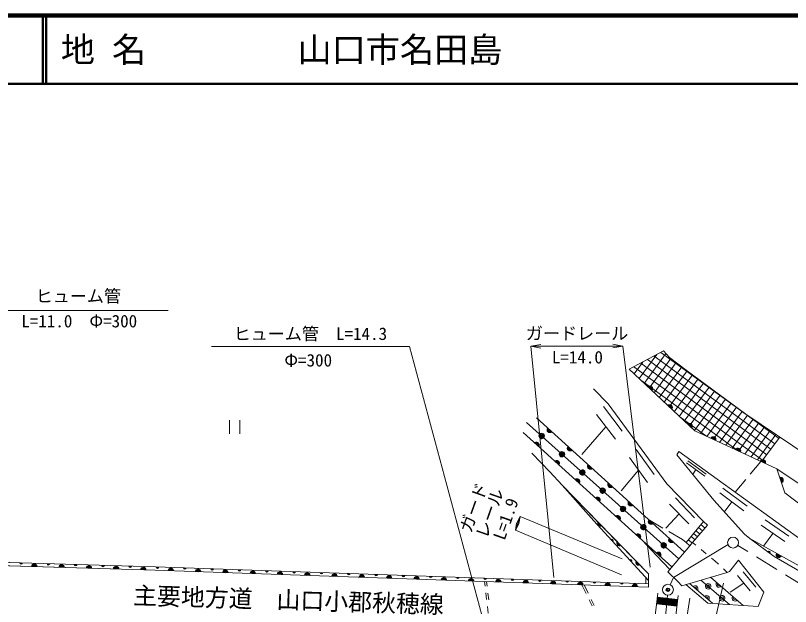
# Model space of a CAD drawing. Units: millimetres, scale not verified. Extents: x 40000 to 680000, y 20000 to 380000.
# Drawn here: x 363745 to 477214, y 293448 to 380000 of the extents above; entities that cross this region are included whole.
import ezdxf
from ezdxf.enums import TextEntityAlignment as Align

# ---------------------------------------------------------------- set-up
doc = ezdxf.new("R2010")
doc.units = ezdxf.units.MM
doc.header["$LTSCALE"] = 1000
doc.header["$PDMODE"] = 32
doc.header["$PDSIZE"] = 500
doc.linetypes.add('CHAIN', pattern=[18.5, 12, -1.5, 3.5, -1.5])
for name, color, linetype, lineweight in [('M-BGD', 7, 'Continuous', 13), ('M-BMK', 2, 'CHAIN', 13), ('M-BMK-SRVR', 3, 'Continuous', 13), ('M-STR-HTXT', 7, 'Continuous', 13), ('M-STR-STR1', 1, 'Continuous', 13), ('M-TTL', 2, 'Continuous', 140), ('M-TTL-LINE', 7, 'Continuous', 50)]:
    doc.layers.add(name, color=color, linetype=linetype, lineweight=lineweight)
for name, color, linetype in [('M-BGD-HTXT', 7, 'Continuous'), ('M-OTRS', 6, 'Continuous'), ('M-TTL-TXT', 7, 'Continuous')]:
    doc.layers.add(name, color=color, linetype=linetype)
doc.styles.add('ＭＳ ゴシック', font='')
doc.styles.get('ＭＳ ゴシック').set_extended_font_data('MS Gothic')

# ---------------------------------------------------------------- blocks, each defined once
blk = doc.blocks.new('ﾌﾟﾛｯﾄﾏｰｸ-02')
at = {"color": 3, "linetype": 'Continuous', "lineweight": 13}
blk.add_circle((0, 0), 0.5, dxfattribs=at)

msp = doc.modelspace()

# ---------------------------------------------------------------- linework, layer by layer
at = {"layer": 'M-BGD'}
for p, q in [((458635, 330882), (453612, 328186)), ((455067, 326815), (457629, 330342)), ((455800, 326123), (458983, 330504)), ((458215, 330656), (475534, 318073)), ((459512, 329931), (458635, 330882)), ((454333, 327506), (455603, 329254)), ((455280, 329081), (473727, 315678)), ((456258, 329606), (474330, 316477)), ((456534, 325432), (459698, 329787)), ((457237, 330131), (474932, 317275)), ((457267, 324740), (460489, 329174)), ((461948, 328045), (459512, 329931)), ((463193, 319153), (453612, 328186)), ((453612, 328186), (463193, 319153)), ((454301, 328556), (473125, 314880)), ((458001, 324048), (461280, 328562)), ((458735, 323357), (462074, 327952)), ((470681, 321621), (461948, 328045)), ((459468, 322665), (462879, 327360)), ((455303, 326592), (469592, 316210)), ((460202, 321973), (463685, 326767)), ((460935, 321282), (464490, 326175)), ((448357, 325330), (450510, 323132)), ((461669, 320590), (465296, 325582)), ((462403, 319899), (466101, 324990)), ((463136, 319207), (466907, 324397)), ((464048, 318760), (467712, 323805)), ((449818, 322727), (452572, 319118)), ((450510, 323132), (459086, 311432)), ((464974, 318334), (468518, 323212)), ((465901, 317908), (469324, 322619)), ((448823, 321587), (451577, 317978)), ((461019, 321203), (464956, 318342)), ((466827, 317482), (470129, 322027)), ((467754, 317056), (470942, 321445)), ((479845, 315438), (470681, 321621)), ((395085, 320746), (395085, 318746)), ((396585, 320746), (396585, 318746)), ((438569, 320390), (460859, 300422)), ((438569, 320390), (460859, 300422)), ((438569, 320390), (460859, 300422)), ((440004, 321084), (461715, 301429)), ((440004, 321084), (461715, 301429)), ((468680, 316630), (471772, 320885)), ((469607, 316204), (472601, 320325)), ((438053, 318909), (455524, 303127)), ((438053, 318909), (455524, 303127)), ((450200, 319782), (446665, 315732)), ((475223, 313621), (463193, 319153)), ((463193, 319153), (475223, 313621)), ((470533, 315778), (473431, 319766)), ((471460, 315352), (474260, 319206)), ((472386, 314925), (475089, 318646)), ((475671, 318254), (472960, 314661)), ((441973, 313168), (439329, 315915)), ((454599, 316430), (457245, 312761)), ((460886, 316139), (460583, 315655)), ((460583, 315655), (465995, 309041)), ((492262, 293415), (460886, 316139)), ((453639, 315267), (456285, 311598)), ((461993, 314468), (464684, 312534)), ((462168, 314773), (464859, 312840)), ((471308, 312829), (472871, 314703)), ((454962, 313432), (452446, 310385)), ((463338, 313501), (462929, 312787)), ((488325, 304685), (475223, 313621)), ((475223, 313621), (476379, 310071)), ((475223, 313621), (476379, 310071)), ((443760, 311197), (441973, 313168)), ((469104, 310188), (470667, 312061)), ((456439, 298254), (443760, 311197)), ((459086, 311432), (464456, 305878)), ((466844, 310098), (470400, 307478)), ((467315, 310755), (470871, 308135)), ((476379, 310071), (487785, 301533)), ((460355, 309354), (463152, 306436)), ((468622, 308788), (467524, 307257)), ((459518, 308456), (462315, 305539)), ((456439, 298254), (447784, 307090)), ((460916, 306998), (458963, 304904)), ((456437, 297267), (448402, 305984)), ((458543, 304929), (456557, 306099)), ((464456, 305878), (461951, 302836)), ((465058, 305356), (462883, 302802)), ((464698, 304932), (464098, 305444)), ((464456, 305878), (465058, 305356)), ((472898, 305345), (476365, 302956)), ((473489, 306144), (476955, 303755)), ((461390, 303252), (459405, 304421)), ((463602, 303646), (463024, 304139)), ((463958, 304064), (463372, 304563)), ((464348, 304522), (463755, 305027)), ((474632, 304151), (473254, 302287)), ((455524, 303127), (459849, 299234)), ((455524, 303127), (459849, 299234)), ((461951, 302836), (461390, 303252)), ((462831, 302741), (462268, 303221)), ((463237, 303217), (462665, 303704)), ((487213, 294526), (471273, 303388)), ((471273, 303388), (474838, 300764)), ((471273, 303388), (487213, 294526)), ((471273, 303388), (474838, 300764)), ((461951, 302836), (462466, 302312)), ((474838, 300764), (486491, 293945)), ((474838, 300764), (486491, 293945)), ((384206, 298749), (344616, 299948)), ((344642, 300447), (384222, 299249)), ((468296, 298559), (469593, 300243)), ((469593, 300243), (473329, 295532)), ((456434, 296280), (384206, 298749)), ((384222, 299249), (456436, 296780)), ((467924, 298449), (468296, 298559)), ((470265, 298530), (472118, 296293)), ((456036, 296794), (456038, 297700)), ((456434, 296280), (456439, 298254)), ((464073, 297306), (468291, 293739)), ((468291, 293739), (464073, 297306)), ((464073, 297306), (468291, 293739)), ((465507, 297731), (470282, 293601)), ((470282, 293601), (465507, 297731)), ((469460, 297990), (471314, 295754)), ((432418, 297101), (432493, 296439)), ((432721, 297091), (432798, 296417)), ((447295, 295330), (446655, 296614)), ((447599, 295392), (446996, 296603)), ((461906, 296662), (465121, 293959)), ((462408, 296811), (465781, 293914)), ((462408, 296811), (465781, 293914)), ((470387, 296872), (468379, 295525)), ((432607, 295445), (432720, 294452)), ((432911, 295423), (433024, 294429)), ((457788, 295416), (456839, 287334)), ((460767, 295067), (459769, 286560)), ((473329, 295532), (472476, 293448)), ((448186, 293540), (447741, 294435)), ((448490, 293602), (448045, 294497)), ((457613, 293923), (460592, 293574)), ((457624, 294023), (460604, 293673)), ((457636, 294122), (460615, 293772)), ((457648, 294221), (460627, 293872)), ((457659, 294321), (460639, 293971)), ((457671, 294420), (460650, 294070)), ((457683, 294519), (460662, 294170)), ((457694, 294619), (460674, 294269)), ((457706, 294718), (460685, 294368)), ((457717, 294817), (460697, 294468)), ((462453, 294684), (461320, 286867)), ((465121, 293959), (472476, 293448)), ((432833, 293458), (432946, 292465)), ((457601, 293824), (460580, 293474))]:
    msp.add_line(p, q, dxfattribs=at)
for points in [[(443760, 311197), (448402, 305984), (456437, 297267)], [(465995, 309041), (470501, 304023), (471273, 303388)], [(455524, 303127), (457574, 300893), (459551, 298884)], [(344616, 299948), (384206, 298749), (456434, 296280)], [(344642, 300447), (384222, 299249), (456436, 296780)]]:
    msp.add_lwpolyline(points, dxfattribs=at)
for centre, radius, start, end in [((456626, 325345), 400, 316.68603, 136.68603), ((456626, 325345), 300, 316.68603, 136.68603), ((456626, 325345), 200, 316.68603, 136.68603), ((456626, 325345), 100, 316.68603, 136.68603), ((459537, 322601), 400, 316.68603, 136.68603), ((459537, 322601), 300, 316.68603, 136.68603), ((459537, 322601), 200, 316.68603, 136.68603), ((459537, 322601), 100, 316.68603, 136.68603), ((462447, 319857), 400, 316.68603, 136.68603), ((462447, 319857), 300, 316.68603, 136.68603), ((462447, 319857), 200, 316.68603, 136.68603), ((441963, 319311), 400, 137.84506, 317.84506), ((441963, 319311), 300, 137.84506, 317.84506), ((441963, 319311), 200, 137.84506, 317.84506), ((441963, 319311), 100, 137.84506, 317.84506), ((462447, 319857), 100, 316.68603, 136.68603), ((440776, 318413), 400, 138.14586, 318.14586), ((440776, 318413), 300, 138.14586, 318.14586), ((440776, 318413), 400, 318.14586, 138.14586), ((440776, 318413), 300, 318.14586, 138.14586), ((440776, 318413), 200, 138.14586, 318.14586), ((440776, 318413), 200, 318.14586, 138.14586), ((440776, 318413), 100, 138.14586, 318.14586), ((440776, 318413), 100, 318.14586, 138.14586), ((465896, 317910), 400, 335.30289, 155.30289), ((465896, 317910), 300, 335.30289, 155.30289), ((465896, 317910), 200, 335.30289, 155.30289), ((465896, 317910), 100, 335.30289, 155.30289), ((440043, 317112), 400, 317.90605, 137.90605), ((440043, 317112), 300, 317.90605, 137.90605), ((440043, 317112), 200, 317.90605, 137.90605), ((440043, 317112), 100, 317.90605, 137.90605), ((444929, 316626), 400, 137.84506, 317.84506), ((444929, 316626), 300, 137.84506, 317.84506), ((444929, 316626), 200, 137.84506, 317.84506), ((444929, 316626), 100, 137.84506, 317.84506), ((469530, 316239), 400, 335.30289, 155.30289), ((443755, 315744), 400, 138.14586, 318.14586), ((443755, 315744), 300, 138.14586, 318.14586), ((443755, 315744), 400, 318.14586, 138.14586), ((443755, 315744), 300, 318.14586, 138.14586), ((443755, 315744), 200, 138.14586, 318.14586), ((443755, 315744), 200, 318.14586, 138.14586), ((443755, 315744), 100, 138.14586, 318.14586), ((443755, 315744), 100, 318.14586, 138.14586), ((469530, 316239), 300, 335.30289, 155.30289), ((469530, 316239), 200, 335.30289, 155.30289), ((469530, 316239), 100, 335.30289, 155.30289), ((443011, 314431), 400, 317.90605, 137.90605), ((443011, 314431), 300, 317.90605, 137.90605), ((443011, 314431), 200, 317.90605, 137.90605), ((443011, 314431), 100, 317.90605, 137.90605), ((473164, 314568), 400, 335.30289, 155.30289), ((473164, 314568), 300, 335.30289, 155.30289), ((473164, 314568), 200, 335.30289, 155.30289), ((473164, 314568), 100, 335.30289, 155.30289), ((446735, 313075), 400, 138.14586, 318.14586), ((446735, 313075), 300, 138.14586, 318.14586), ((446735, 313075), 400, 318.14586, 138.14586), ((446735, 313075), 300, 318.14586, 138.14586), ((446735, 313075), 200, 138.14586, 318.14586), ((446735, 313075), 200, 318.14586, 138.14586), ((447894, 313941), 400, 137.84506, 317.84506), ((447894, 313941), 300, 137.84506, 317.84506), ((447894, 313941), 200, 137.84506, 317.84506), ((447894, 313941), 100, 137.84506, 317.84506), ((445979, 311749), 400, 317.90605, 137.90605), ((445979, 311749), 300, 317.90605, 137.90605), ((446735, 313075), 100, 138.14586, 318.14586), ((446735, 313075), 100, 318.14586, 138.14586), ((475760, 311973), 400, 288.04333, 108.04333), ((475760, 311973), 300, 288.04333, 108.04333), ((475760, 311973), 200, 288.04333, 108.04333), ((475760, 311973), 100, 288.04333, 108.04333), ((445979, 311749), 200, 317.90605, 137.90605), ((445979, 311749), 100, 317.90605, 137.90605), ((450859, 311257), 400, 137.84506, 317.84506), ((450859, 311257), 300, 137.84506, 317.84506), ((450859, 311257), 200, 137.84506, 317.84506), ((450859, 311257), 100, 137.84506, 317.84506), ((449714, 310406), 400, 138.14586, 318.14586), ((449714, 310406), 300, 138.14586, 318.14586), ((449714, 310406), 400, 318.14586, 138.14586), ((449714, 310406), 300, 318.14586, 138.14586), ((449714, 310406), 200, 138.14586, 318.14586), ((449714, 310406), 200, 318.14586, 138.14586), ((449714, 310406), 100, 138.14586, 318.14586), ((449714, 310406), 100, 318.14586, 138.14586), ((448947, 309068), 400, 317.90605, 137.90605), ((448947, 309068), 300, 317.90605, 137.90605), ((448947, 309068), 200, 317.90605, 137.90605), ((448947, 309068), 100, 317.90605, 137.90605), ((453825, 308572), 400, 137.84506, 317.84506), ((453825, 308572), 300, 137.84506, 317.84506), ((453825, 308572), 200, 137.84506, 317.84506), ((453825, 308572), 100, 137.84506, 317.84506), ((452693, 307737), 400, 138.14586, 318.14586), ((452693, 307737), 300, 138.14586, 318.14586), ((452693, 307737), 400, 318.14586, 138.14586), ((452693, 307737), 300, 318.14586, 138.14586), ((452693, 307737), 200, 138.14586, 318.14586), ((452693, 307737), 200, 318.14586, 138.14586), ((452693, 307737), 100, 138.14586, 318.14586), ((452693, 307737), 100, 318.14586, 138.14586), ((451915, 306386), 400, 317.90605, 137.90605), ((451915, 306386), 300, 317.90605, 137.90605), ((451915, 306386), 200, 317.90605, 137.90605), ((451915, 306386), 100, 317.90605, 137.90605), ((449396, 305611), 417, 150.6705, 298.15009), ((449375, 305591), 312, 150.6705, 298.15009), ((449354, 305570), 208, 150.6705, 298.15009), ((449333, 305550), 104, 150.6705, 298.15009), ((455673, 305068), 400, 138.14586, 318.14586), ((455673, 305068), 300, 138.14586, 318.14586), ((455673, 305068), 400, 318.14586, 138.14586), ((455673, 305068), 300, 318.14586, 138.14586), ((455673, 305068), 200, 318.14586, 138.14586), ((456790, 305888), 400, 137.84506, 317.84506), ((456790, 305888), 300, 137.84506, 317.84506), ((456790, 305888), 200, 137.84506, 317.84506), ((456790, 305888), 100, 137.84506, 317.84506), ((454884, 303705), 400, 317.90605, 137.90605), ((455673, 305068), 200, 138.14586, 318.14586), ((455673, 305068), 100, 138.14586, 318.14586), ((455673, 305068), 100, 318.14586, 138.14586), ((451064, 303096), 200, 312.66924, 132.66924), ((451064, 303096), 100, 312.66924, 132.66924), ((454884, 303705), 300, 317.90605, 137.90605), ((454884, 303705), 200, 317.90605, 137.90605), ((454884, 303705), 100, 317.90605, 137.90605), ((459755, 303203), 400, 137.84506, 317.84506), ((459755, 303203), 300, 137.84506, 317.84506), ((459755, 303203), 200, 137.84506, 317.84506), ((459755, 303203), 100, 137.84506, 317.84506), ((452195, 302754), 417, 150.6705, 298.15009), ((452174, 302733), 312, 150.6705, 298.15009), ((452153, 302713), 208, 150.6705, 298.15009), ((452133, 302692), 104, 150.6705, 298.15009), ((458652, 302399), 400, 138.14586, 318.14586), ((458652, 302399), 300, 138.14586, 318.14586), ((458652, 302399), 400, 318.14586, 138.14586), ((458652, 302399), 300, 318.14586, 138.14586), ((458652, 302399), 200, 138.14586, 318.14586), ((458652, 302399), 200, 318.14586, 138.14586), ((458652, 302399), 100, 138.14586, 318.14586), ((458652, 302399), 100, 318.14586, 138.14586), ((457856, 301028), 400, 318.01043, 138.01043), ((457856, 301028), 300, 318.01043, 138.01043), ((457856, 301028), 200, 318.01043, 138.01043), ((457856, 301028), 100, 318.01043, 138.01043), ((474030, 301359), 200, 323.6428, 143.6428), ((474030, 301359), 100, 323.6428, 143.6428), ((475515, 301030), 400, 150.92651, 330.92651), ((475515, 301030), 300, 150.92651, 330.92651), ((475515, 301030), 200, 150.92651, 330.92651), ((475515, 301030), 100, 150.92651, 330.92651), ((364560, 299844), 200, 178.26495, 358.26495), ((364560, 299844), 100, 178.26495, 358.26495), ((366484, 299286), 400, 358.26495, 178.26495), ((366484, 299286), 300, 358.26495, 178.26495), ((368558, 299723), 200, 178.26495, 358.26495), ((368558, 299723), 100, 178.26495, 358.26495), ((370483, 299164), 400, 358.26495, 178.26495), ((372556, 299602), 200, 178.26495, 358.26495), ((372556, 299602), 100, 178.26495, 358.26495), ((453775, 300155), 200, 312.66924, 132.66924), ((453775, 300155), 100, 312.66924, 132.66924), ((454994, 299896), 417, 150.6705, 298.15009), ((454973, 299876), 312, 150.6705, 298.15009), ((454953, 299855), 208, 150.6705, 298.15009), ((454932, 299835), 104, 150.6705, 298.15009), ((366484, 299286), 200, 358.26495, 178.26495), ((366484, 299286), 100, 358.26495, 178.26495), ((370483, 299164), 300, 358.26495, 178.26495), ((370483, 299164), 200, 358.26495, 178.26495), ((370483, 299164), 100, 358.26495, 178.26495), ((374481, 299043), 400, 358.26495, 178.26495), ((374481, 299043), 300, 358.26495, 178.26495), ((374481, 299043), 200, 358.26495, 178.26495), ((374481, 299043), 100, 358.26495, 178.26495), ((376554, 299481), 200, 178.26495, 358.26495), ((376554, 299481), 100, 178.26495, 358.26495), ((378479, 298922), 400, 358.26495, 178.26495), ((378479, 298922), 300, 358.26495, 178.26495), ((378479, 298922), 200, 358.26495, 178.26495), ((378479, 298922), 100, 358.26495, 178.26495), ((380553, 299360), 200, 178.26495, 358.26495), ((380553, 299360), 100, 178.26495, 358.26495), ((382477, 298801), 400, 358.26495, 178.26495), ((382477, 298801), 300, 358.26495, 178.26495), ((382477, 298801), 200, 358.26495, 178.26495), ((382477, 298801), 100, 358.26495, 178.26495), ((384551, 299237), 200, 178.04257, 358.04257), ((384551, 299237), 100, 178.04257, 358.04257), ((386475, 298671), 400, 358.04257, 178.04257), ((386475, 298671), 300, 358.04257, 178.04257), ((386475, 298671), 200, 358.04257, 178.04257), ((386475, 298671), 100, 358.04257, 178.04257), ((388548, 299101), 200, 178.04257, 358.04257), ((388548, 299101), 100, 178.04257, 358.04257), ((390473, 298535), 400, 358.04257, 178.04257), ((390473, 298535), 300, 358.04257, 178.04257), ((390473, 298535), 200, 358.04257, 178.04257), ((390473, 298535), 100, 358.04257, 178.04257), ((392546, 298964), 200, 178.04257, 358.04257), ((392546, 298964), 100, 178.04257, 358.04257), ((394470, 298398), 400, 358.04257, 178.04257), ((394470, 298398), 300, 358.04257, 178.04257), ((394470, 298398), 200, 358.04257, 178.04257), ((394470, 298398), 100, 358.04257, 178.04257), ((396544, 298827), 200, 178.04257, 358.04257), ((396544, 298827), 100, 178.04257, 358.04257), ((398468, 298261), 400, 358.04257, 178.04257), ((398468, 298261), 300, 358.04257, 178.04257), ((398468, 298261), 200, 358.04257, 178.04257), ((400541, 298691), 200, 178.04257, 358.04257), ((400541, 298691), 100, 178.04257, 358.04257), ((402466, 298125), 400, 358.04257, 178.04257), ((402466, 298125), 300, 358.04257, 178.04257), ((404539, 298554), 200, 178.04257, 358.04257), ((404539, 298554), 100, 178.04257, 358.04257), ((408537, 298418), 200, 178.04257, 358.04257), ((398468, 298261), 100, 358.04257, 178.04257), ((402466, 298125), 200, 358.04257, 178.04257), ((402466, 298125), 100, 358.04257, 178.04257), ((406463, 297988), 400, 358.04257, 178.04257), ((406463, 297988), 300, 358.04257, 178.04257), ((406463, 297988), 200, 358.04257, 178.04257), ((406463, 297988), 100, 358.04257, 178.04257), ((408537, 298418), 100, 178.04257, 358.04257), ((410461, 297851), 400, 358.04257, 178.04257), ((410461, 297851), 300, 358.04257, 178.04257), ((410461, 297851), 200, 358.04257, 178.04257), ((410461, 297851), 100, 358.04257, 178.04257), ((412534, 298281), 200, 178.04257, 358.04257), ((412534, 298281), 100, 178.04257, 358.04257), ((414459, 297715), 400, 358.04257, 178.04257), ((414459, 297715), 300, 358.04257, 178.04257), ((414459, 297715), 200, 358.04257, 178.04257), ((414459, 297715), 100, 358.04257, 178.04257), ((416532, 298144), 200, 178.04257, 358.04257), ((416532, 298144), 100, 178.04257, 358.04257), ((418456, 297578), 400, 358.04257, 178.04257), ((418456, 297578), 300, 358.04257, 178.04257), ((418456, 297578), 200, 358.04257, 178.04257), ((418456, 297578), 100, 358.04257, 178.04257), ((420530, 298008), 200, 178.04257, 358.04257), ((420530, 298008), 100, 178.04257, 358.04257), ((422454, 297442), 400, 358.04257, 178.04257), ((422454, 297442), 300, 358.04257, 178.04257), ((422454, 297442), 200, 358.04257, 178.04257), ((422454, 297442), 100, 358.04257, 178.04257), ((424527, 297871), 200, 178.04257, 358.04257), ((424527, 297871), 100, 178.04257, 358.04257), ((426452, 297305), 400, 358.04257, 178.04257), ((426452, 297305), 300, 358.04257, 178.04257), ((426452, 297305), 200, 358.04257, 178.04257), ((426452, 297305), 100, 358.04257, 178.04257), ((428525, 297734), 200, 178.04257, 358.04257), ((428525, 297734), 100, 178.04257, 358.04257), ((430449, 297168), 400, 358.04257, 178.04257), ((430449, 297168), 300, 358.04257, 178.04257), ((430449, 297168), 200, 358.04257, 178.04257), ((432523, 297598), 200, 178.04257, 358.04257), ((432523, 297598), 100, 178.04257, 358.04257), ((434447, 297032), 400, 358.04257, 178.04257), ((434447, 297032), 300, 358.04257, 178.04257), ((436520, 297461), 200, 178.04257, 358.04257), ((436520, 297461), 100, 178.04257, 358.04257), ((438445, 296895), 400, 358.04257, 178.04257), ((440518, 297325), 200, 178.04257, 358.04257), ((440518, 297325), 100, 178.04257, 358.04257), ((430449, 297168), 100, 358.04257, 178.04257), ((434447, 297032), 200, 358.04257, 178.04257), ((434447, 297032), 100, 358.04257, 178.04257), ((438445, 296895), 300, 358.04257, 178.04257), ((438445, 296895), 200, 358.04257, 178.04257), ((438445, 296895), 100, 358.04257, 178.04257), ((442442, 296758), 400, 358.04257, 178.04257), ((442442, 296758), 300, 358.04257, 178.04257), ((442442, 296758), 200, 358.04257, 178.04257), ((442442, 296758), 100, 358.04257, 178.04257), ((444516, 297188), 200, 178.04257, 358.04257), ((444516, 297188), 100, 178.04257, 358.04257), ((446440, 296622), 400, 358.04257, 178.04257), ((446440, 296622), 300, 358.04257, 178.04257), ((446440, 296622), 200, 358.04257, 178.04257), ((446440, 296622), 100, 358.04257, 178.04257), ((448513, 297051), 200, 178.04257, 358.04257), ((448513, 297051), 100, 178.04257, 358.04257), ((450438, 296485), 400, 358.04257, 178.04257), ((450438, 296485), 300, 358.04257, 178.04257), ((450438, 296485), 200, 358.04257, 178.04257), ((450438, 296485), 100, 358.04257, 178.04257), ((452511, 296915), 200, 178.04257, 358.04257), ((452511, 296915), 100, 178.04257, 358.04257), ((454435, 296349), 400, 358.04257, 178.04257), ((454435, 296349), 300, 358.04257, 178.04257), ((454435, 296349), 200, 358.04257, 178.04257), ((454435, 296349), 100, 358.04257, 178.04257), ((463260, 296079), 400, 319.33032, 139.33032), ((463260, 296079), 200, 319.33032, 139.33032), ((465151, 296394), 400, 139.78299, 319.78299), ((465151, 296394), 400, 319.78299, 139.78299), ((465151, 296394), 200, 139.78299, 319.78299), ((465151, 296394), 200, 319.78299, 139.78299), ((466722, 296680), 400, 139.14215, 319.14215), ((466722, 296680), 200, 139.14215, 319.14215), ((464929, 294645), 400, 319.33032, 139.33032), ((467213, 294651), 400, 319.78299, 139.78299), ((464929, 294645), 200, 319.33032, 139.33032), ((467213, 294651), 400, 139.78299, 319.78299), ((467213, 294651), 200, 139.78299, 319.78299), ((467213, 294651), 200, 319.78299, 139.78299), ((469067, 294652), 400, 139.14215, 319.14215), ((469067, 294652), 200, 139.14215, 319.14215)]:
    msp.add_arc(centre, radius, start, end, dxfattribs=at)
at = {"layer": 'M-BMK'}
for p, q in [((460070, 297673), (468070, 302511)), ((486704, 291781), (469495, 302385)), ((460070, 297673), (459597, 296625)), ((459194, 295100), (458408, 286674))]:
    msp.add_line(p, q, dxfattribs=at)
at = {"layer": 'M-OTRS'}
msp.add_point((459268, 295896), dxfattribs=at)
at = {"layer": 'M-STR-HTXT'}
for p, q in [((439173, 331571), (440677, 331796)), ((452685, 331570), (439173, 331571)), ((439173, 331571), (442565, 297677)), ((439173, 331571), (440669, 331296)), ((452685, 331570), (451181, 331345)), ((452685, 331570), (451189, 331845)), ((456662, 299201), (452685, 331570)), ((437637, 306615), (436935, 304643)), ((437637, 306615), (437141, 305722)), ((437637, 306615), (437457, 305610)), ((452575, 300424), (437637, 306615)), ((436935, 304643), (437115, 305648)), ((436935, 304643), (437431, 305535)), ((436935, 304643), (452468, 298082)), ((467392, 296863), (463348, 278750))]:
    msp.add_line(p, q, dxfattribs=at)
for points in [[(352613, 297360), (359881, 336785), (386084, 336785)], [(432014, 292178), (421412, 331541), (392429, 331541)]]:
    msp.add_lwpolyline(points, dxfattribs=at)
at = {"layer": 'M-STR-STR1'}
for p, q in [((462466, 302312), (459252, 298532)), ((462883, 302802), (462466, 302312)), ((462883, 302802), (463348, 302418)), ((464119, 301782), (464890, 301145)), ((465661, 300508), (466126, 300124)), ((466126, 300124), (466659, 299628)), ((459252, 298532), (460754, 297053)), ((461289, 296479), (467924, 298449)), ((467391, 298946), (467924, 298449)), ((460754, 297053), (461289, 296479))]:
    msp.add_line(p, q, dxfattribs=at)
at = {"layer": 'M-TTL'}
msp.add_line((680000, 380000), (40000, 380000), dxfattribs=at)
at = {"layer": 'M-TTL-LINE'}
for p, q in [((367750, 380000), (367750, 370000)), ((368250, 380000), (368250, 370000)), ((40000, 370000), (680000, 370000))]:
    msp.add_line(p, q, dxfattribs=at)

# ---------------------------------------------------------------- block references
at = {"layer": 'M-BMK-SRVR', "xscale": 1600, "yscale": 1600, "rotation": 90}
for p in [(468814, 302805), (459268, 295896)]:
    msp.add_blockref('ﾌﾟﾛｯﾄﾏｰｸ-02', p, dxfattribs=at)

# ---------------------------------------------------------------- texts
at = {"layer": 'M-BGD-HTXT', "style": 'ＭＳ ゴシック'}
msp.add_text('主要地方道\u3000山口小郡秋穂線', height=2566, rotation=358.284, dxfattribs=at).set_placement((403652, 292357), align=Align.BOTTOM_CENTER)
at = {"layer": 'M-STR-HTXT', "style": 'ＭＳ ゴシック'}
for s, p in [('ヒューム管', (372944, 337444)), ('L=11.0\u3000Φ=300', (373072, 333774)), ('ヒューム管\u3000L=14.3', (406915, 331928)), ('ガードレール', (445967, 331985)), ('Φ=300', (406602, 328047)), ('L=14.0', (446010, 328491))]:
    msp.add_text(s, height=1833, dxfattribs=at).set_placement(p, align=Align.BOTTOM_CENTER)
for s, p in [('ガード', (432202, 307458)), ('レール', (434558, 306620)), ('L=1.9', (436913, 305781))]:
    msp.add_text(s, height=1833, rotation=70.408, dxfattribs=at).set_placement(p, align=Align.BOTTOM_CENTER)
at = {"layer": 'M-TTL-TXT', "style": 'ＭＳ ゴシック'}
for s, p in [('地 名', (370380, 375000)), ('山口市名田島', (405024, 375000))]:
    msp.add_text(s, height=3666, dxfattribs=at).set_placement(p, align=Align.MIDDLE_LEFT)

doc.saveas('drawing.dxf')
